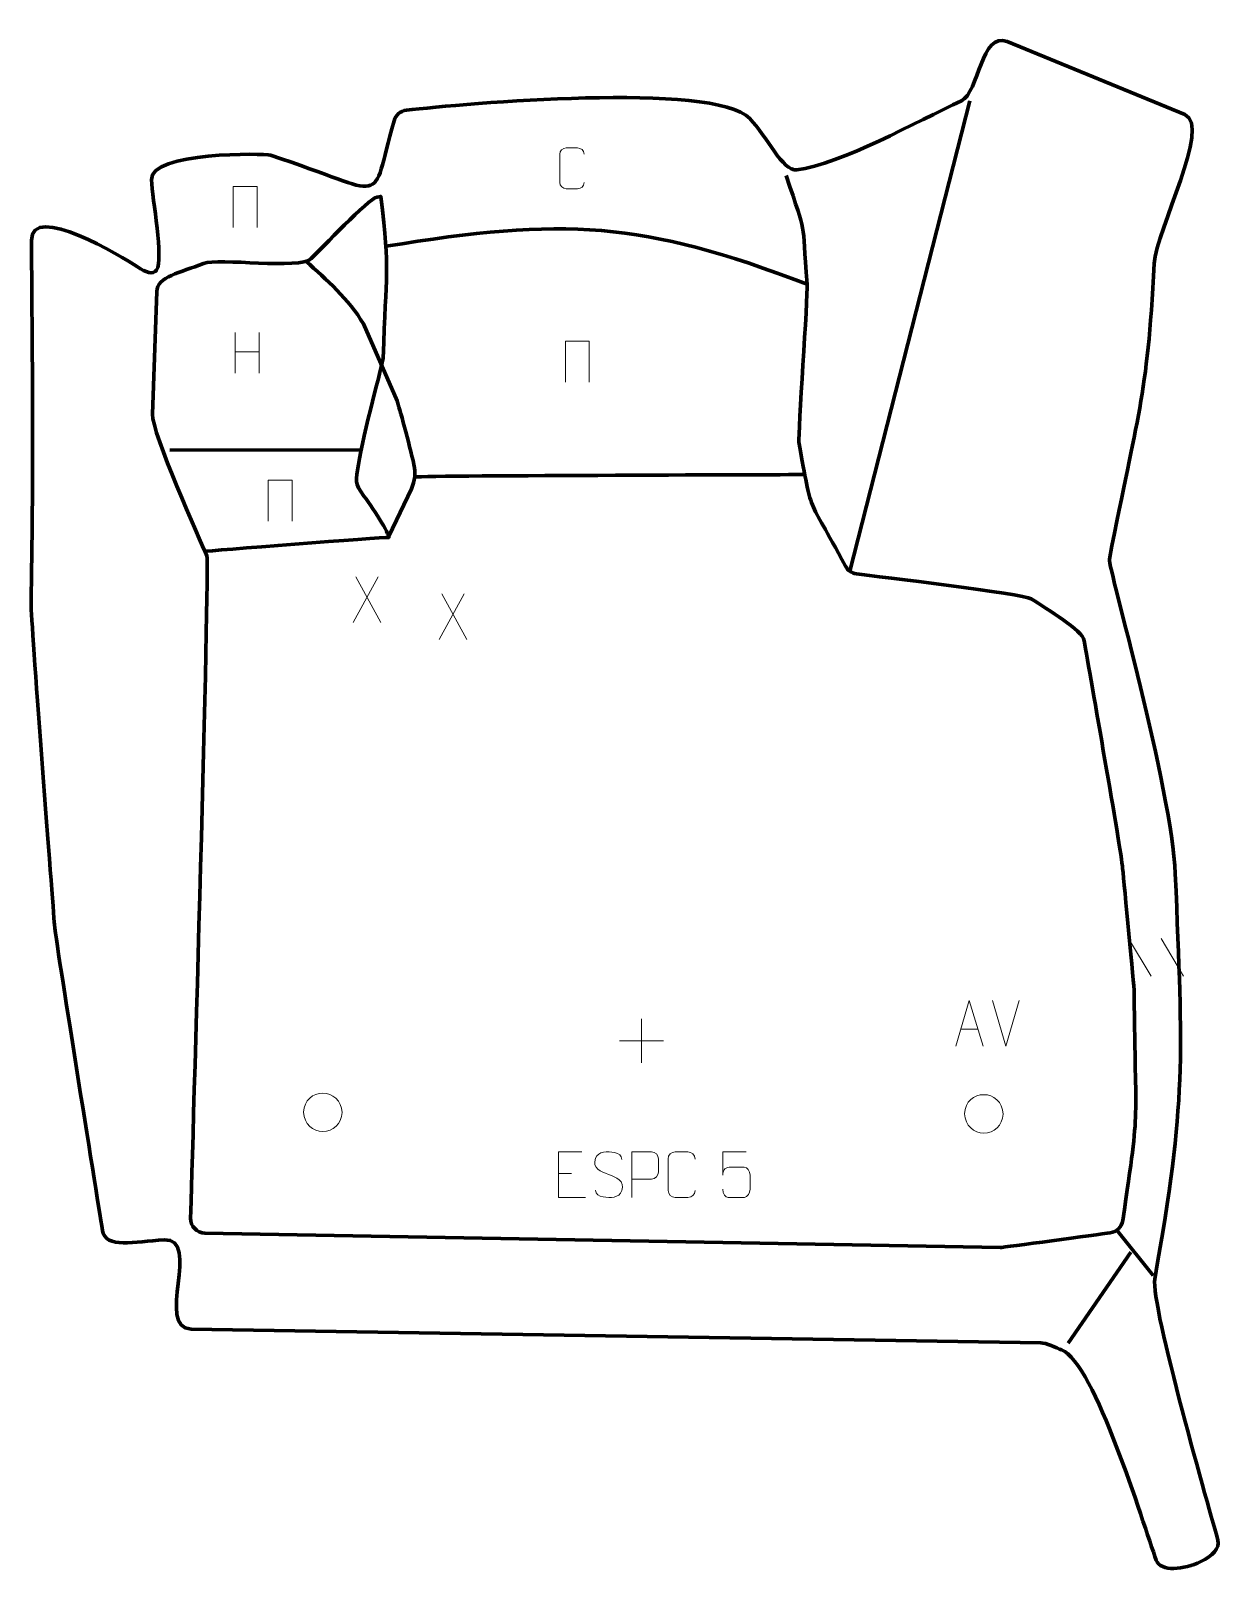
# Model space of a CAD drawing. Header units: millimetres. Extents: x -2175 to 326, y -421 to 430.
# Drawn here: x -325 to 326, y -421 to 424 of the extents above; entities outside this region: 2.
import ezdxf

# ---------------------------------------------------------------- set-up
doc = ezdxf.new("R2010")
doc.units = ezdxf.units.MM
doc.header["$MEASUREMENT"] = 0
for name, color, linetype in [('layer 1', 7, 'Continuous'), ('layer 2', 7, 'Continuous'), ('layer 3', 7, 'Continuous')]:
    doc.layers.add(name, color=color, linetype=linetype)

msp = doc.modelspace()

# ---------------------------------------------------------------- linework, layer by layer
at = {"layer": 'layer 1', "color": 142, "lineweight": 9}
for points, knots in [([(-2175.02, 429.7599), (-2175.02, 429.7599), (-2163.209, 429.7599), (-2163.209, 429.7599), (-2163.209, 429.7599), (-2163.209, 429.7599), (-2163.209, 427.6263), (-2163.209, 427.6263), (-2163.209, 427.6263), (-2163.209, 427.6263), (-2172.607, 427.6263), (-2172.607, 427.6263), (-2172.607, 427.6263), (-2172.607, 427.6263), (-2172.607, 422.0129), (-2172.607, 422.0129), (-2172.607, 422.0129), (-2172.607, 422.0129), (-2168.2636, 422.0129), (-2168.2636, 422.0129), (-2168.2636, 422.0129), (-2166.6592, 422.0129), (-2165.3849, 421.8605), (-2164.4367, 421.5515), (-2164.4367, 421.5515), (-2163.4884, 421.2467), (-2162.7306, 420.6709), (-2162.1591, 419.82), (-2162.1591, 419.82), (-2161.5876, 418.9734), (-2161.304, 417.987), (-2161.304, 416.8609), (-2161.304, 416.8609), (-2161.304, 415.9423), (-2161.5072, 415.0829), (-2161.9178, 414.2871), (-2161.9178, 414.2871), (-2162.3285, 413.487), (-2162.9381, 412.835), (-2163.7509, 412.3313), (-2163.7509, 412.3313), (-2164.5594, 411.8275), (-2165.9437, 411.5735), (-2167.8953, 411.5735), (-2167.8953, 411.5735), (-2167.8953, 411.5735), (-2175.02, 411.5735), (-2175.02, 411.5735), (-2175.02, 411.5735), (-2175.02, 411.5735), (-2175.02, 429.7599), (-2175.02, 429.7599)], [0, 0, 0, 0, 0.07142857, 0.07142857, 0.07142857, 0.07142857, 0.14285714, 0.14285714, 0.14285714, 0.14285714, 0.21428571, 0.21428571, 0.21428571, 0.21428571, 0.28571429, 0.28571429, 0.28571429, 0.28571429, 0.35714286, 0.35714286, 0.35714286, 0.35714286, 0.42857143, 0.42857143, 0.42857143, 0.42857143, 0.5, 0.5, 0.5, 0.5, 0.57142857, 0.57142857, 0.57142857, 0.57142857, 0.64285714, 0.64285714, 0.64285714, 0.64285714, 0.71428571, 0.71428571, 0.71428571, 0.71428571, 0.78571429, 0.78571429, 0.78571429, 0.78571429, 0.85714286, 0.85714286, 0.85714286, 0.85714286, 1, 1, 1, 1]), ([(-2172.607, 413.6309), (-2172.607, 413.6309), (-2167.7937, 413.6309), (-2167.7937, 413.6309), (-2167.7937, 413.6309), (-2166.4941, 413.6309), (-2165.5204, 413.8934), (-2164.8685, 414.4225), (-2164.8685, 414.4225), (-2164.2208, 414.9517), (-2163.8948, 415.7433), (-2163.8948, 416.7974), (-2163.8948, 416.7974), (-2163.8948, 417.551), (-2164.0811, 418.1775), (-2164.4536, 418.6813), (-2164.4536, 418.6813), (-2164.8261, 419.185), (-2165.3426, 419.5195), (-2166.003, 419.6846), (-2166.003, 419.6846), (-2166.6676, 419.8497), (-2167.7979, 419.9301), (-2169.3939, 419.9301), (-2169.3939, 419.9301), (-2169.3939, 419.9301), (-2172.607, 419.9301), (-2172.607, 419.9301), (-2172.607, 419.9301), (-2172.607, 419.9301), (-2172.607, 413.6309), (-2172.607, 413.6309)], [0, 0, 0, 0, 0.11111111, 0.11111111, 0.11111111, 0.11111111, 0.22222222, 0.22222222, 0.22222222, 0.22222222, 0.33333333, 0.33333333, 0.33333333, 0.33333333, 0.44444444, 0.44444444, 0.44444444, 0.44444444, 0.55555556, 0.55555556, 0.55555556, 0.55555556, 0.66666667, 0.66666667, 0.66666667, 0.66666667, 0.77777778, 0.77777778, 0.77777778, 0.77777778, 1, 1, 1, 1])]:
    msp.add_open_spline(points, degree=3, knots=knots, dxfattribs=at)
at = {"layer": 'layer 1', "color": 250, "lineweight": 9}
for points, knots in [([(-22.2348, 340.598), (-22.36, 338.517), (-23.8622, 337.1918), (-25.7859, 337.1821), (-25.7859, 337.1821), (-27.8745, 337.1824), (-29.9631, 337.1824), (-32.0514, 337.1821), (-32.0514, 337.1821), (-33.7756, 337.0877), (-35.542, 338.7756), (-35.532, 340.5824), (-35.532, 340.5824), (-35.5316, 345.7506), (-35.5316, 350.9183), (-35.532, 356.0857), (-35.532, 356.0857), (-35.5282, 358.0008), (-33.9637, 359.5407), (-32.0358, 359.5286), (-32.0358, 359.5286), (-29.9528, 359.5286), (-27.8693, 359.5286), (-25.7859, 359.5286), (-25.7859, 359.5286), (-24.0424, 359.5604), (-22.2587, 358.2245), (-22.2348, 356.0411)], [0, 0, 0, 0, 0.125, 0.125, 0.125, 0.125, 0.25, 0.25, 0.25, 0.25, 0.375, 0.375, 0.375, 0.375, 0.5, 0.5, 0.5, 0.5, 0.625, 0.625, 0.625, 0.625, 0.75, 0.75, 0.75, 0.75, 1, 1, 1, 1]), ([(-214.301, 316.0119), (-214.301, 316.0119), (-214.301, 338.3622), (-214.301, 338.3622), (-214.301, 338.3622), (-214.301, 338.3622), (-201.1827, 338.3622), (-201.1827, 338.3622), (-201.1827, 338.3622), (-201.1827, 338.3622), (-201.1827, 316.0119), (-201.1827, 316.0119)], [0, 0, 0, 0, 0.25, 0.25, 0.25, 0.25, 0.5, 0.5, 0.5, 0.5, 1, 1, 1, 1]), ([(-32.4767, 231.3452), (-32.4767, 231.3452), (-32.4767, 253.6955), (-32.4767, 253.6955), (-32.4767, 253.6955), (-32.4767, 253.6955), (-19.3584, 253.6955), (-19.3584, 253.6955), (-19.3584, 253.6955), (-19.3584, 253.6955), (-19.3584, 231.3452), (-19.3584, 231.3452)], [0, 0, 0, 0, 0.25, 0.25, 0.25, 0.25, 0.5, 0.5, 0.5, 0.5, 1, 1, 1, 1]), ([(-195.251, 155.1452), (-195.251, 155.1452), (-195.251, 177.4955), (-195.251, 177.4955), (-195.251, 177.4955), (-195.251, 177.4955), (-182.1327, 177.4955), (-182.1327, 177.4955), (-182.1327, 177.4955), (-182.1327, 177.4955), (-182.1327, 155.1452), (-182.1327, 155.1452)], [0, 0, 0, 0, 0.25, 0.25, 0.25, 0.25, 0.5, 0.5, 0.5, 0.5, 1, 1, 1, 1]), ([(181.309, -132.4288), (181.309, -132.4288), (188.68, -107.4753), (188.68, -107.4753), (188.68, -107.4753), (188.68, -107.4753), (196.2499, -132.4288), (196.2499, -132.4288)], [0, 0, 0, 0, 0.33333333, 0.33333333, 0.33333333, 0.33333333, 1, 1, 1, 1]), ([(-175.783, -168.542), (-175.7123, -161.9016), (-170.4383, -158.0556), (-165.283, -158.1526), (-165.283, -158.1526), (-160.1277, -158.0556), (-154.8537, -162.119), (-154.783, -168.7594), (-154.783, -168.7594), (-155.1532, -175.0887), (-159.5951, -179.1194), (-165.283, -179.1488), (-165.283, -179.1488), (-170.4383, -179.2458), (-175.7123, -175.1824), (-175.783, -168.542)], [0, 0, 0, 0, 0.2, 0.2, 0.2, 0.2, 0.4, 0.4, 0.4, 0.4, 0.6, 0.6, 0.6, 0.6, 1, 1, 1, 1]), ([(186.1669, -169.3888), (186.2376, -162.7484), (191.5116, -158.9024), (196.6669, -158.9994), (196.6669, -158.9994), (201.8222, -158.9024), (207.0962, -162.9658), (207.1669, -169.6062), (207.1669, -169.6062), (206.7967, -175.9355), (202.3548, -179.9662), (196.6669, -179.9956), (196.6669, -179.9956), (191.5116, -180.0926), (186.2376, -176.0292), (186.1669, -169.3888)], [0, 0, 0, 0, 0.2, 0.2, 0.2, 0.2, 0.4, 0.4, 0.4, 0.4, 0.6, 0.6, 0.6, 0.6, 1, 1, 1, 1]), ([(-23.3677, -190.3267), (-23.3677, -190.3267), (-36.2416, -190.3267), (-36.2416, -190.3267), (-36.2416, -190.3267), (-36.2416, -190.3267), (-36.2416, -215.2803), (-36.2416, -215.2803), (-36.2416, -215.2803), (-36.2416, -215.2803), (-21.3758, -215.2803), (-21.3758, -215.2803)], [0, 0, 0, 0, 0.25, 0.25, 0.25, 0.25, 0.5, 0.5, 0.5, 0.5, 1, 1, 1, 1]), ([(-8.8032, -202.6296), (-13.0515, -201.1592), (-17.9596, -199.3634), (-15.9545, -193.8431), (-15.9545, -193.8431), (-14.451, -189.7032), (-9.2374, -190.0917), (-5.6338, -190.6928), (-5.6338, -190.6928), (-2.7732, -191.17), (-1.9085, -192.3832), (-1.5979, -194.4673)], [0, 0, 0, 0, 0.25, 0.25, 0.25, 0.25, 0.5, 0.5, 0.5, 0.5, 1, 1, 1, 1]), ([(3.8592, -215.2803), (3.8592, -215.2803), (3.8592, -190.3267), (3.8592, -190.3267), (3.8592, -190.3267), (7.4542, -190.3267), (11.0495, -190.3267), (14.6449, -190.3267), (14.6449, -190.3267), (16.9701, -190.3646), (18.5275, -191.8547), (18.5233, -194.2208), (18.5233, -194.2208), (18.5229, -196.2565), (18.5229, -199.3158), (18.5233, -201.3518), (18.5233, -201.3518), (18.5168, -203.2272), (16.7046, -205.1691), (14.695, -205.1882), (14.695, -205.1882), (14.695, -205.1882), (3.8592, -205.1882), (3.8592, -205.1882)], [0, 0, 0, 0, 0.14285714, 0.14285714, 0.14285714, 0.14285714, 0.28571429, 0.28571429, 0.28571429, 0.28571429, 0.42857143, 0.42857143, 0.42857143, 0.42857143, 0.57142857, 0.57142857, 0.57142857, 0.57142857, 0.71428571, 0.71428571, 0.71428571, 0.71428571, 1, 1, 1, 1]), ([(38.6143, -211.4625), (38.4745, -213.7859), (36.7973, -215.2655), (34.6496, -215.2763), (34.6496, -215.2763), (32.3177, -215.2759), (29.9858, -215.2759), (27.6543, -215.2763), (27.6543, -215.2763), (25.7293, -215.3817), (23.7572, -213.4972), (23.7684, -211.4799), (23.7684, -211.4799), (23.7688, -205.7098), (23.7688, -199.9401), (23.7684, -194.1708), (23.7684, -194.1708), (23.7726, -192.0327), (25.5193, -190.3135), (27.6717, -190.327), (27.6717, -190.327), (29.9974, -190.327), (32.3235, -190.327), (34.6496, -190.327), (34.6496, -190.327), (36.5962, -190.2915), (38.5876, -191.783), (38.6143, -194.2206)], [0, 0, 0, 0, 0.125, 0.125, 0.125, 0.125, 0.25, 0.25, 0.25, 0.25, 0.375, 0.375, 0.375, 0.375, 0.5, 0.5, 0.5, 0.5, 0.625, 0.625, 0.625, 0.625, 0.75, 0.75, 0.75, 0.75, 1, 1, 1, 1]), ([(66.5854, -190.3487), (66.5854, -190.3487), (53.7337, -190.3487), (53.7337, -190.3487), (53.7337, -190.3487), (53.734, -194.5793), (53.734, -198.8102), (53.7337, -203.0414), (53.7337, -203.0414), (53.7334, -199.7313), (55.3644, -198.6595), (58.1764, -198.599), (58.1764, -198.599), (60.616, -198.5987), (63.0555, -198.5987), (65.4947, -198.599), (65.4947, -198.599), (67.1445, -198.5922), (68.6194, -200.9727), (68.6479, -203.0414), (68.6479, -203.0414), (68.6476, -205.6287), (68.6476, -208.2163), (68.6479, -210.804), (68.6479, -210.804), (68.6941, -212.7634), (67.1947, -215.1997), (65.5688, -215.2582), (65.5688, -215.2582), (63.6123, -215.2579), (58.7173, -215.2579), (56.7603, -215.2582), (56.7603, -215.2582), (54.9148, -215.267), (53.8077, -213.3022), (53.7869, -210.7511)], [0, 0, 0, 0, 0.1, 0.1, 0.1, 0.1, 0.2, 0.2, 0.2, 0.2, 0.3, 0.3, 0.3, 0.3, 0.4, 0.4, 0.4, 0.4, 0.5, 0.5, 0.5, 0.5, 0.6, 0.6, 0.6, 0.6, 0.7, 0.7, 0.7, 0.7, 0.8, 0.8, 0.8, 0.8, 1, 1, 1, 1]), ([(-8.8032, -202.6297), (-4.7846, -204.2764), (0.2449, -206.1647), (-1.5891, -211.525), (-1.5891, -211.525), (-3.0489, -215.7914), (-7.9597, -215.5347), (-11.6858, -214.98), (-11.6858, -214.98), (-14.4358, -214.5702), (-15.6567, -213.3567), (-16.0347, -211.2445)], [0, 0, 0, 0, 0.25, 0.25, 0.25, 0.25, 0.5, 0.5, 0.5, 0.5, 1, 1, 1, 1])]:
    msp.add_open_spline(points, degree=3, knots=knots, dxfattribs=at)
for points in [[(-213.2501, 258.4544), (-213.2501, 258.4544), (-213.2501, 236.2617), (-213.2501, 236.2617)], [(-200.1344, 258.4544), (-200.1344, 258.4544), (-200.1344, 236.1041), (-200.1344, 236.1041)], [(-213.2326, 247.812), (-213.2326, 247.812), (-200.1344, 247.812), (-200.1344, 247.812)], [(-134.9051, 124.6012), (-134.9051, 124.6012), (-148.6457, 99.7054), (-148.6457, 99.7054)], [(-147.1911, 124.6012), (-147.1911, 124.6012), (-133.4505, 99.6477), (-133.4505, 99.6477)], [(-87.915, 115.2881), (-87.915, 115.2881), (-101.6556, 90.3923), (-101.6556, 90.3923)], [(-100.201, 115.2881), (-100.201, 115.2881), (-86.4604, 90.3346), (-86.4604, 90.3346)], [(275.9676, -73.4512), (275.9676, -73.4512), (288.3319, -93.9955), (288.3319, -93.9955)], [(293.6975, -73.4512), (293.6975, -73.4512), (306.0618, -93.9955), (306.0618, -93.9955)], [(208.6685, -132.4361), (208.6685, -132.4361), (201.3467, -107.4825), (201.3467, -107.4825)], [(215.9904, -107.4825), (215.9904, -107.4825), (208.6686, -132.4361), (208.6686, -132.4361)], [(9.2157, -117.4954), (9.2157, -117.4954), (9.2157, -141.4733), (9.2157, -141.4733)], [(184.0316, -123.1794), (184.0316, -123.1794), (193.5273, -123.1794), (193.5273, -123.1794)], [(-2.7732, -129.4844), (-2.7732, -129.4844), (21.2047, -129.4844), (21.2047, -129.4844)], [(-36.2416, -202.2064), (-36.2416, -202.2064), (-29.0735, -202.2064), (-29.0735, -202.2064)]]:
    msp.add_open_spline(points, degree=3, dxfattribs=at)
at = {"layer": 'layer 2', "color": 230, "lineweight": 200}
msp.add_open_spline([(-119.4771, 380.1963), (-88.8685, 383.6834), (48.674, 396.178), (68.517, 375.6287), (68.517, 375.6287), (77.7945, 366.0213), (86.5938, 346.5738), (94.1828, 347.5283), (94.1828, 347.5283), (118.3751, 350.5714), (159.8561, 374.0099), (184.4508, 385.4106), (184.4508, 385.4106), (194.0084, 389.841), (195.1611, 423.6844), (209.4356, 417.8087), (209.4356, 417.8087), (209.4356, 417.8087), (306.6502, 377.7933), (306.6502, 377.7933), (306.6502, 377.7933), (321.6986, 371.599), (291.0014, 314.8925), (290.0086, 296.1924), (290.0086, 296.1924), (285.9828, 220.363), (280.951, 215.0988), (265.4217, 134.2345), (265.4217, 134.2345), (264.649, 130.2108), (299.5382, 9.0443), (301.5056, -38.1045), (301.5056, -38.1045), (305.7762, -140.4509), (307.4821, -161.93), (290.2828, -259.9573), (290.2828, -259.9573), (287.8102, -274.0498), (321.2534, -389.8938), (324.858, -402.9101), (324.858, -402.9101), (326.0808, -407.3257), (321.5757, -411.7201), (315.4693, -414.7077), (315.4693, -414.7077), (306.2939, -419.1967), (293.5027, -420.5098), (291.0931, -413.9464), (291.0931, -413.9464), (283.6512, -393.6762), (257.4985, -305.9191), (239.2273, -298.741), (239.2273, -298.741), (236.6359, -297.7229), (230.44, -294.9033), (227.9684, -294.8634), (227.9684, -294.8634), (227.9684, -294.8634), (-237.3746, -287.3471), (-237.3746, -287.3471), (-237.3746, -287.3471), (-257.1874, -287.0269), (-231.536, -237.2257), (-252.2333, -238.4927), (-252.2333, -238.4927), (-268.6035, -239.4948), (-284.3352, -243.6394), (-285.9552, -233.2963), (-285.9552, -233.2963), (-289.4621, -210.9055), (-311.6016, -75.0093), (-312.3694, -64.4756), (-312.3694, -64.4756), (-313.8574, -44.062), (-325.1732, 102.2352), (-325.0387, 109.5504), (-325.0387, 109.5504), (-323.7476, 179.7741), (-324.2687, 237.9797), (-324.8538, 308.8606), (-324.8538, 308.8606), (-325.0293, 330.1313), (-274.8908, 299.8479), (-266.7985, 294.4209), (-266.7985, 294.4209), (-262.2081, 291.3424), (-258.2427, 289.9079), (-256.3215, 292.6672), (-256.3215, 292.6672), (-252.3169, 298.419), (-258.6083, 331.801), (-259.1551, 342.0655), (-259.1551, 342.0655), (-259.9886, 357.712), (-196.9857, 356.5492), (-194.0136, 355.5787), (-194.0136, 355.5787), (-127.5345, 333.8715), (-139.9759, 326.0205), (-126.2689, 374.4273), (-126.2689, 374.4273), (-125.366, 377.6159), (-122.7698, 379.8212), (-119.4771, 380.1963)], degree=3, knots=[0, 0, 0, 0, 0.03703704, 0.03703704, 0.03703704, 0.03703704, 0.07407407, 0.07407407, 0.07407407, 0.07407407, 0.11111111, 0.11111111, 0.11111111, 0.11111111, 0.14814815, 0.14814815, 0.14814815, 0.14814815, 0.18518519, 0.18518519, 0.18518519, 0.18518519, 0.22222222, 0.22222222, 0.22222222, 0.22222222, 0.25925926, 0.25925926, 0.25925926, 0.25925926, 0.2962963, 0.2962963, 0.2962963, 0.2962963, 0.33333333, 0.33333333, 0.33333333, 0.33333333, 0.37037037, 0.37037037, 0.37037037, 0.37037037, 0.40740741, 0.40740741, 0.40740741, 0.40740741, 0.44444444, 0.44444444, 0.44444444, 0.44444444, 0.48148148, 0.48148148, 0.48148148, 0.48148148, 0.51851852, 0.51851852, 0.51851852, 0.51851852, 0.55555556, 0.55555556, 0.55555556, 0.55555556, 0.59259259, 0.59259259, 0.59259259, 0.59259259, 0.62962963, 0.62962963, 0.62962963, 0.62962963, 0.66666667, 0.66666667, 0.66666667, 0.66666667, 0.7037037, 0.7037037, 0.7037037, 0.7037037, 0.74074074, 0.74074074, 0.74074074, 0.74074074, 0.77777778, 0.77777778, 0.77777778, 0.77777778, 0.81481481, 0.81481481, 0.81481481, 0.81481481, 0.85185185, 0.85185185, 0.85185185, 0.85185185, 0.88888889, 0.88888889, 0.88888889, 0.88888889, 0.92592593, 0.92592593, 0.92592593, 0.92592593, 1, 1, 1, 1], dxfattribs=at)
at = {"layer": 'layer 3', "color": 142, "lineweight": 200}
for points in [[(123.3564, 127.6584), (123.3564, 127.6584), (189.0161, 385.3539), (189.0161, 385.3539)], [(-130.7898, 305.6529), (-33.6152, 321.6538), (9.9207, 319.4922), (99.9024, 284.873)], [(-249.1506, 194.0675), (-249.1506, 194.0675), (-144.3024, 194.1669), (-144.3024, 194.1669)], [(-114.9723, 179.3445), (-106.4015, 180.1103), (98.597, 180.6243), (98.597, 180.6243)], [(269.5171, -233.18), (269.5171, -233.18), (289.3764, -257.9749), (289.3764, -257.9749)], [(242.9153, -295.1224), (242.9153, -295.1224), (277.2054, -245.1691), (277.2054, -245.1691)]]:
    msp.add_open_spline(points, degree=3, dxfattribs=at)
for points, knots in [([(88.5136, 344.4575), (100.0482, 308.755), (96.9004, 323.3735), (99.9024, 284.873), (99.9024, 284.873), (100.4182, 278.2582), (94.7433, 202.3062), (95.4496, 198.3407), (95.4496, 198.3407), (102.8948, 156.5397), (99.1697, 171.4051), (120.8749, 130.4988), (120.8749, 130.4988), (122.1241, 128.1445), (124.2405, 126.672), (126.8822, 126.319), (126.8822, 126.319), (138.2057, 124.8059), (218.8366, 115.2455), (222.5977, 112.6498), (222.5977, 112.6498), (231.6073, 106.4319), (250.6183, 95.6935), (251.6365, 89.6649), (251.6365, 89.6649), (254.8808, 70.4527), (271.6352, -23.8721), (272.6911, -35.1436), (272.6911, -35.1436), (273.4972, -43.7484), (278.996, -99.232), (279.0155, -102.936), (279.0155, -102.936), (279.4173, -179.3494), (282.8262, -160.4193), (272.7072, -227.8812), (272.7072, -227.8812), (272.1716, -231.4521), (269.4479, -234.1372), (265.8697, -234.622), (265.8697, -234.622), (259.5735, -235.475), (207.1606, -242.7238), (205.588, -242.6952), (205.588, -242.6952), (205.588, -242.6952), (-229.8118, -234.809), (-229.8118, -234.809), (-229.8118, -234.809), (-234.2814, -234.728), (-237.782, -231.0681), (-237.6641, -226.5994), (-237.6641, -226.5994), (-236.7695, -192.6829), (-227.0223, 131.8748), (-228.8307, 136.0945), (-228.8307, 136.0945), (-232.4944, 144.6434), (-258.9261, 203.4829), (-258.5739, 213.7304), (-258.5739, 213.7304), (-258.5739, 213.7304), (-256.2608, 281.003), (-256.2608, 281.003), (-256.2608, 281.003), (-255.988, 288.935), (-243.3166, 291.2746), (-230.626, 296.2704), (-230.626, 296.2704), (-222.5776, 299.4388), (-177.8161, 292.8037), (-171.6036, 298.9431), (-171.6036, 298.9431), (-166.2326, 304.2509), (-140.5551, 331.6882), (-135.5768, 332.6364), (-135.5768, 332.6364), (-135.5768, 332.6364), (-133.5252, 333.0272), (-133.5252, 333.0272), (-133.5252, 333.0272), (-128.3658, 289.6861), (-130.7445, 293.3475), (-132.2284, 244.3712), (-132.2284, 244.3712), (-132.2909, 242.3091), (-143.1801, 202.8061), (-145.8219, 186.0744), (-145.8219, 186.0744), (-147.2369, 177.1122), (-148.2638, 176.0691), (-142.7885, 168.9033), (-142.7885, 168.9033), (-136.736, 160.9819), (-127.5028, 145.8272), (-129.2919, 146.1253), (-129.2919, 146.1253), (-131.8318, 146.5485), (-229.9139, 138.622), (-229.9139, 138.622)], [0, 0, 0, 0, 0.03846154, 0.03846154, 0.03846154, 0.03846154, 0.07692308, 0.07692308, 0.07692308, 0.07692308, 0.11538462, 0.11538462, 0.11538462, 0.11538462, 0.15384615, 0.15384615, 0.15384615, 0.15384615, 0.19230769, 0.19230769, 0.19230769, 0.19230769, 0.23076923, 0.23076923, 0.23076923, 0.23076923, 0.26923077, 0.26923077, 0.26923077, 0.26923077, 0.30769231, 0.30769231, 0.30769231, 0.30769231, 0.34615385, 0.34615385, 0.34615385, 0.34615385, 0.38461538, 0.38461538, 0.38461538, 0.38461538, 0.42307692, 0.42307692, 0.42307692, 0.42307692, 0.46153846, 0.46153846, 0.46153846, 0.46153846, 0.5, 0.5, 0.5, 0.5, 0.53846154, 0.53846154, 0.53846154, 0.53846154, 0.57692308, 0.57692308, 0.57692308, 0.57692308, 0.61538462, 0.61538462, 0.61538462, 0.61538462, 0.65384615, 0.65384615, 0.65384615, 0.65384615, 0.69230769, 0.69230769, 0.69230769, 0.69230769, 0.73076923, 0.73076923, 0.73076923, 0.73076923, 0.76923077, 0.76923077, 0.76923077, 0.76923077, 0.80769231, 0.80769231, 0.80769231, 0.80769231, 0.84615385, 0.84615385, 0.84615385, 0.84615385, 0.88461538, 0.88461538, 0.88461538, 0.88461538, 0.92307692, 0.92307692, 0.92307692, 0.92307692, 1, 1, 1, 1]), ([(-174.5224, 297.4695), (-163.5394, 287.641), (-150.9352, 276.6456), (-143.0316, 263.1303), (-143.0316, 263.1303), (-143.0316, 263.1303), (-124.6165, 221.0085), (-124.6165, 221.0085), (-124.6165, 221.0085), (-123.5337, 217.9918), (-117.9859, 197.4724), (-115.38, 186.0817), (-115.38, 186.0817), (-114.3631, 181.6364), (-114.835, 176.9865), (-116.7997, 172.8484), (-116.7997, 172.8484), (-116.7997, 172.8484), (-129.148, 146.8407), (-129.148, 146.8407)], [0, 0, 0, 0, 0.16666667, 0.16666667, 0.16666667, 0.16666667, 0.33333333, 0.33333333, 0.33333333, 0.33333333, 0.5, 0.5, 0.5, 0.5, 0.66666667, 0.66666667, 0.66666667, 0.66666667, 1, 1, 1, 1])]:
    msp.add_open_spline(points, degree=3, knots=knots, dxfattribs=at)

doc.saveas('drawing.dxf')
